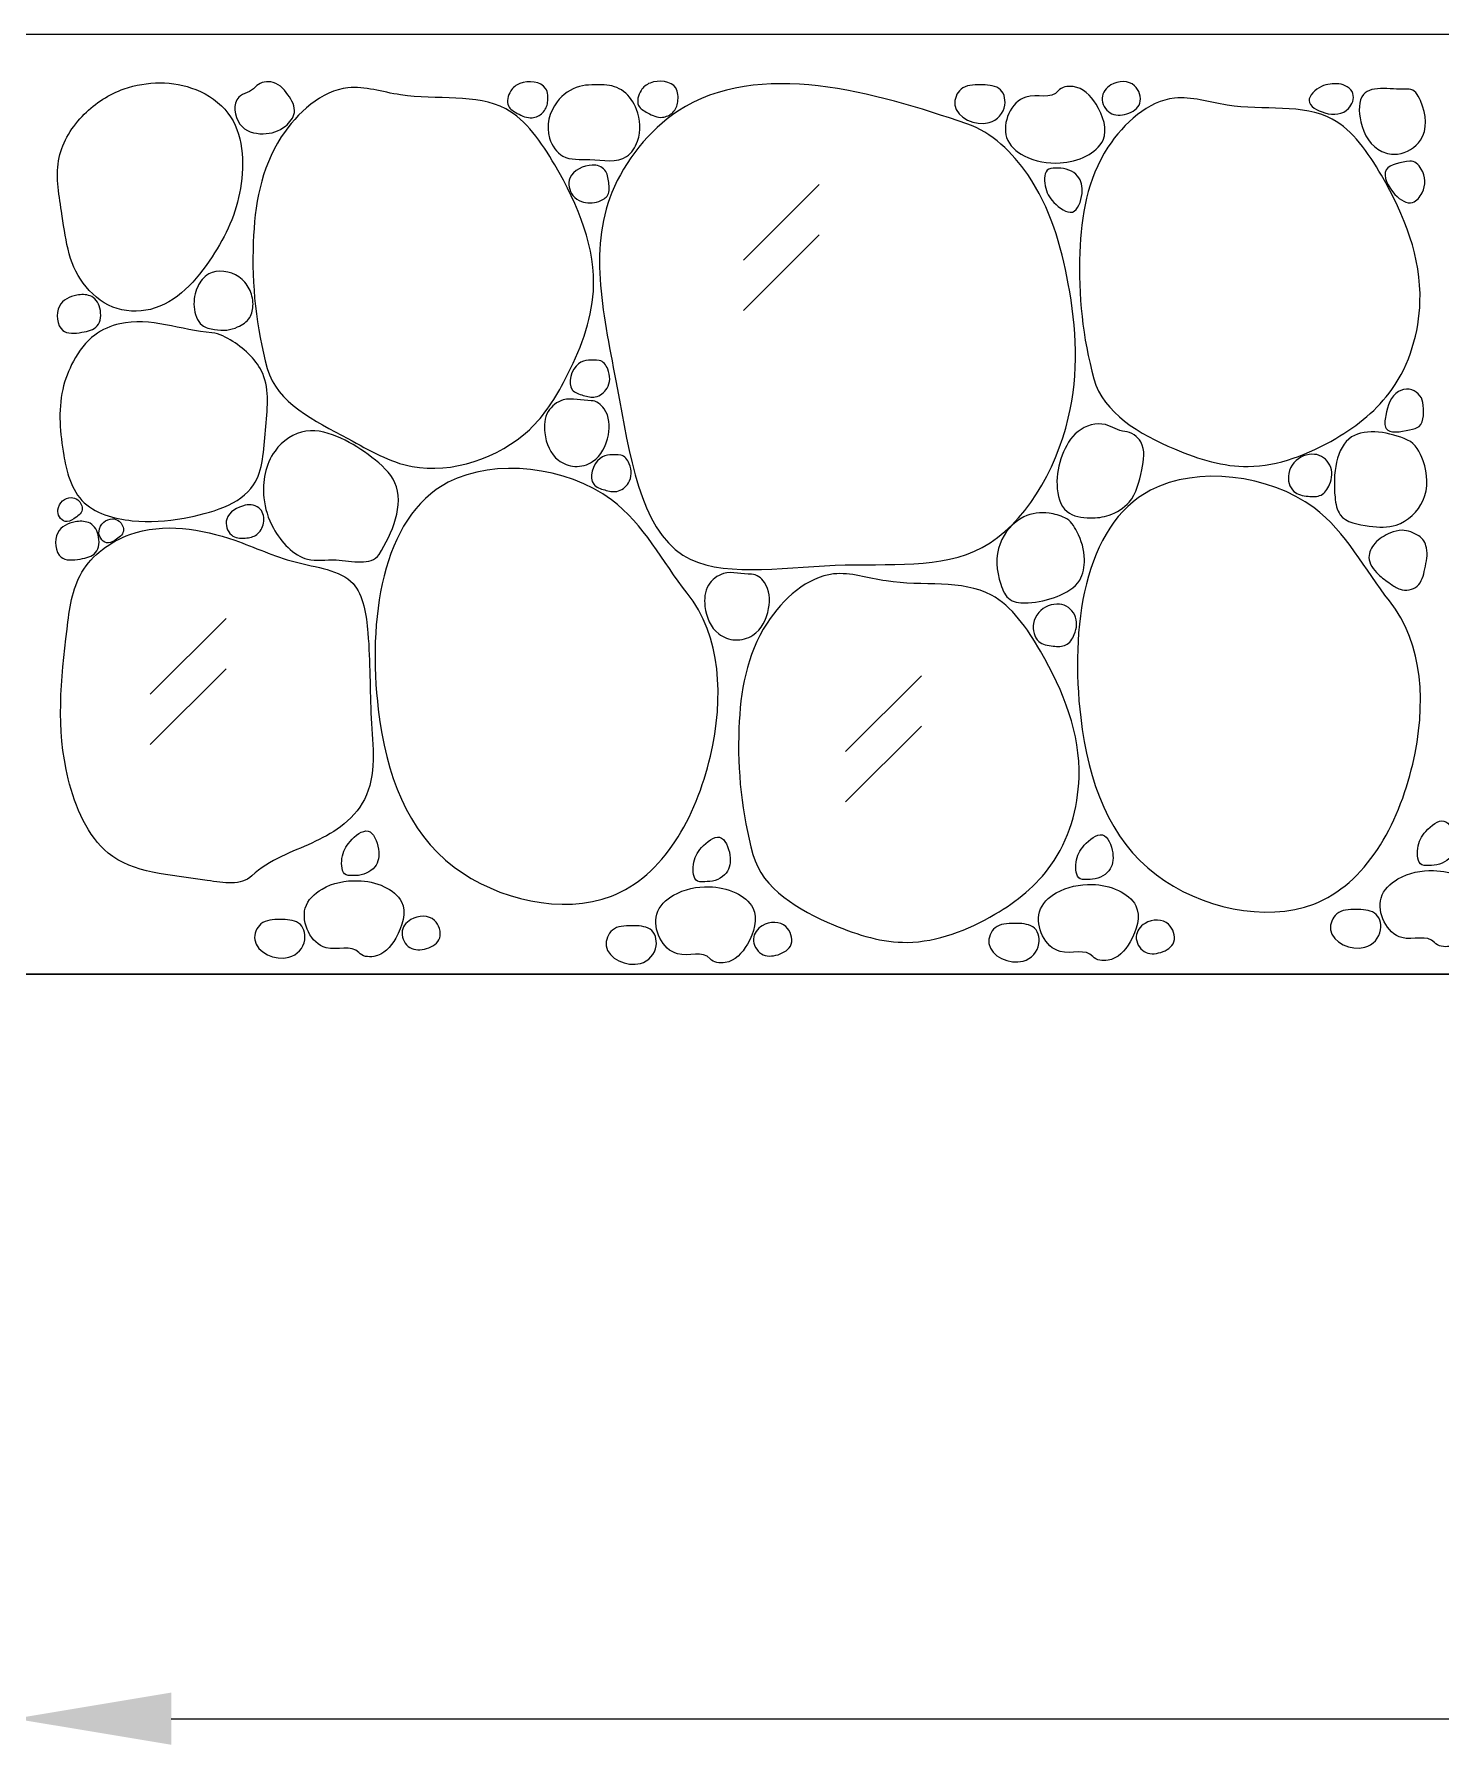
# Model space of a CAD drawing. Header units: metres. Extents: x -81 to 2721, y -139 to -12.
# Drawn here: x 993.005 to 995.25, y -49.363 to -46.634 of the extents above; entities that cross this region are included whole.
import ezdxf

# ---------------------------------------------------------------- set-up
doc = ezdxf.new("R2010")
doc.units = ezdxf.units.M
doc.header["$MEASUREMENT"] = 0
for name, color, linetype in [('DIM', 1, 'Continuous'), ('HT', 15, 'Continuous'), ('PLAN', 6, 'Continuous'), ('SECTION', 2, 'Continuous')]:
    doc.layers.add(name, color=color, linetype=linetype)

msp = doc.modelspace()

# ---------------------------------------------------------------- linework, layer by layer
at = {"layer": 'DIM', "color": 1}
msp.add_line((993.2235, -49.3218), (1000.2179, -49.3218), dxfattribs=at)
msp.add_solid([(993.2235, -49.2801), (993.2235, -49.3634), (992.9735, -49.3218)], dxfattribs=at)
at = {"layer": 'HT'}
for p, q in [((994.1369, -46.9945), (994.2578, -46.8736)), ((994.1369, -46.9945), (994.2578, -46.8736)), ((994.1369, -47.075), (994.2578, -46.954)), ((994.1369, -47.075), (994.2578, -46.954)), ((993.1901, -47.6869), (993.311, -47.566)), ((993.1901, -47.6869), (993.311, -47.566)), ((993.1901, -47.7674), (993.311, -47.6464)), ((993.1901, -47.7674), (993.311, -47.6464)), ((994.2997, -47.7786), (994.4207, -47.6576)), ((994.2997, -47.7786), (994.4207, -47.6576)), ((994.2997, -47.859), (994.4207, -47.7381)), ((994.2997, -47.859), (994.4207, -47.7381))]:
    msp.add_line(p, q, dxfattribs=at)
at = {"layer": 'PLAN', "color": 3}
msp.add_line((956.9715, -46.6339), (1000.481, -46.6339), dxfattribs=at)
at = {"layer": 'PLAN', "color": 1}
for p, q in [((985.734, -48.1339), (999.2211, -48.1339)), ((986.1172, -48.1339), (999.2211, -48.1339)), ((1002.208, -48.1339), (986.1172, -48.1339)), ((996.086, -48.1339), (986.1403, -48.1339)), ((996.086, -48.1339), (986.1403, -48.1339))]:
    msp.add_line(p, q, dxfattribs=at)
at = {"layer": 'SECTION', "color": 8}
for points, start_tangent, end_tangent in [([(994.4933, -46.777), (994.5904, -46.858), (994.6551, -47.032), (994.6551, -47.2466), (994.5176, -47.453), (994.2829, -47.4813), (994.0402, -47.4652), (993.935, -47.198), (993.9269, -46.8863), (994.0321, -46.7568), (994.4933, -46.777)], (0.945091, -0.326807), (0.945091, -0.326807)), ([(994.4933, -46.777), (994.5904, -46.858), (994.6551, -47.032), (994.6551, -47.2466), (994.5176, -47.453), (994.2829, -47.4813), (994.0402, -47.4652), (993.935, -47.198), (993.9269, -46.8863), (994.0321, -46.7568), (994.4933, -46.777)], (0.945091, -0.326807), (0.945091, -0.326807)), ([(993.0829, -47.0311), (993.1302, -47.0693), (993.1903, -47.073), (993.2886, -46.9892), (993.3341, -46.8799), (993.314, -46.7597), (993.2627, -46.7223), (993.1483, -46.7213), (993.0847, -46.7615), (993.0446, -46.8307), (993.0483, -46.9163), (993.0829, -47.0311)], (0.602579, -0.798059), (0.602579, -0.798059)), ([(993.0829, -47.0311), (993.1302, -47.0693), (993.1903, -47.073), (993.2886, -46.9892), (993.3341, -46.8799), (993.314, -46.7597), (993.2627, -46.7223), (993.1483, -46.7213), (993.0847, -46.7615), (993.0446, -46.8307), (993.0483, -46.9163), (993.0829, -47.0311)], (0.602579, -0.798059), (0.602579, -0.798059)), ([(993.3577, -46.7182), (993.3822, -46.71), (993.4098, -46.7305), (993.42, -46.7591), (993.4057, -46.7805), (993.37, -46.7928), (993.3332, -46.7775), (993.3312, -46.7346), (993.3577, -46.7182)], (0.627173, 0.77888), (0.627173, 0.77888)), ([(993.3577, -46.7182), (993.3822, -46.71), (993.4098, -46.7305), (993.42, -46.7591), (993.4057, -46.7805), (993.37, -46.7928), (993.3332, -46.7775), (993.3312, -46.7346), (993.3577, -46.7182)], (0.627173, 0.77888), (0.627173, 0.77888)), ([(993.3768, -47.1674), (993.3544, -46.9658), (993.3992, -46.7979), (993.5055, -46.7195), (993.5894, -46.7307), (993.7573, -46.7531), (993.8356, -46.8426), (993.8972, -47.0442), (993.8524, -47.1842), (993.795, -47.265), (993.6078, -47.3237), (993.5055, -47.2793), (993.3768, -47.1674)], (-0.266055, 0.963958), (-0.266055, 0.963958)), ([(993.3768, -47.1674), (993.3544, -46.9658), (993.3992, -46.7979), (993.5055, -46.7195), (993.5894, -46.7307), (993.7573, -46.7531), (993.8356, -46.8426), (993.8972, -47.0442), (993.8524, -47.1842), (993.795, -47.265), (993.6078, -47.3237), (993.5055, -47.2793), (993.3768, -47.1674)], (-0.266055, 0.963958), (-0.266055, 0.963958)), ([(993.8241, -46.7427), (993.8162, -46.7594), (993.7995, -46.7673), (993.7757, -46.7602), (993.7615, -46.7483), (993.7654, -46.7245), (993.7797, -46.7126), (993.821, -46.7205), (993.8241, -46.7427)], (-0.097631, -0.995223), (-0.097631, -0.995223)), ([(993.8241, -46.7427), (993.8162, -46.7594), (993.7995, -46.7673), (993.7757, -46.7602), (993.7615, -46.7483), (993.7654, -46.7245), (993.7797, -46.7126), (993.821, -46.7205), (993.8241, -46.7427)], (-0.097631, -0.995223), (-0.097631, -0.995223)), ([(993.9146, -46.7149), (993.9455, -46.7252), (993.9661, -46.7538), (993.9677, -46.8046), (993.9503, -46.8292), (993.8916, -46.834), (993.8487, -46.8285), (993.8273, -46.7999), (993.8392, -46.7419), (993.8749, -46.7173), (993.9146, -46.7149)], (0.999972, -0.007512), (0.999972, -0.007512)), ([(993.9146, -46.7149), (993.9455, -46.7252), (993.9661, -46.7538), (993.9677, -46.8046), (993.9503, -46.8292), (993.8916, -46.834), (993.8487, -46.8285), (993.8273, -46.7999), (993.8392, -46.7419), (993.8749, -46.7173), (993.9146, -46.7149)], (0.999972, -0.007512), (0.999972, -0.007512)), ([(994.032, -46.7419), (994.0241, -46.7586), (994.0074, -46.7665), (993.9836, -46.7594), (993.9693, -46.7475), (993.9733, -46.7237), (993.9876, -46.7118), (994.0288, -46.7197), (994.032, -46.7419)], (-0.097631, -0.995223), (-0.097631, -0.995223)), ([(994.032, -46.7419), (994.0241, -46.7586), (994.0074, -46.7665), (993.9836, -46.7594), (993.9693, -46.7475), (993.9733, -46.7237), (993.9876, -46.7118), (994.0288, -46.7197), (994.032, -46.7419)], (-0.097631, -0.995223), (-0.097631, -0.995223)), ([(994.5441, -46.7203), (994.5539, -46.7469), (994.5287, -46.7749), (994.4741, -46.7469), (994.4839, -46.7217), (994.5147, -46.7147), (994.5441, -46.7203)], (0.849356, -0.527821), (0.849356, -0.527821)), ([(994.5441, -46.7203), (994.5539, -46.7469), (994.5287, -46.7749), (994.4741, -46.7469), (994.4839, -46.7217), (994.5147, -46.7147), (994.5441, -46.7203)], (0.849356, -0.527821), (0.849356, -0.527821)), ([(994.6392, -46.7245), (994.663, -46.7175), (994.6994, -46.7455), (994.7106, -46.8029), (994.684, -46.8281), (994.642, -46.8393), (994.5847, -46.8281), (994.5567, -46.7987), (994.5875, -46.7343), (994.6392, -46.7245)], (0.622839, 0.78235), (0.622839, 0.78235)), ([(994.6392, -46.7245), (994.663, -46.7175), (994.6994, -46.7455), (994.7106, -46.8029), (994.684, -46.8281), (994.642, -46.8393), (994.5847, -46.8281), (994.5567, -46.7987), (994.5875, -46.7343), (994.6392, -46.7245)], (0.622839, 0.78235), (0.622839, 0.78235)), ([(994.7609, -46.7161), (994.7693, -46.7441), (994.7484, -46.7609), (994.7218, -46.7595), (994.7092, -46.7357), (994.7232, -46.7147), (994.7609, -46.7161)], (0.727969, -0.68561), (0.727969, -0.68561)), ([(994.7609, -46.7161), (994.7693, -46.7441), (994.7484, -46.7609), (994.7218, -46.7595), (994.7092, -46.7357), (994.7232, -46.7147), (994.7609, -46.7161)], (0.727969, -0.68561), (0.727969, -0.68561)), ([(995.0869, -46.7133), (995.1093, -46.7287), (995.1023, -46.7525), (995.0646, -46.7595), (995.0394, -46.7399), (995.059, -46.7175), (995.0869, -46.7133)], (0.998757, -0.04985), (0.998757, -0.04985)), ([(995.0869, -46.7133), (995.1093, -46.7287), (995.1023, -46.7525), (995.0646, -46.7595), (995.0394, -46.7399), (995.059, -46.7175), (995.0869, -46.7133)], (0.998757, -0.04985), (0.998757, -0.04985)), ([(995.1989, -46.7217), (995.2171, -46.7399), (995.2171, -46.8029), (995.1807, -46.8253), (995.1555, -46.8211), (995.1219, -46.7735), (995.1261, -46.7301), (995.1989, -46.7217)], (0.998042, 0.062555), (0.998042, 0.062555)), ([(995.1989, -46.7217), (995.2171, -46.7399), (995.2171, -46.8029), (995.1807, -46.8253), (995.1555, -46.8211), (995.1219, -46.7735), (995.1261, -46.7301), (995.1989, -46.7217)], (0.998042, 0.062555), (0.998042, 0.062555)), ([(994.696, -47.1838), (994.6736, -46.9822), (994.7184, -46.8143), (994.8247, -46.7359), (994.9086, -46.7471), (995.0765, -46.7695), (995.1548, -46.859), (995.2164, -47.0606), (995.1716, -47.2006), (995.0821, -47.2789), (994.9422, -47.3237), (994.8247, -47.2957), (994.696, -47.1838)], (-0.266055, 0.963958), (-0.266055, 0.963958)), ([(994.696, -47.1838), (994.6736, -46.9822), (994.7184, -46.8143), (994.8247, -46.7359), (994.9086, -46.7471), (995.0765, -46.7695), (995.1548, -46.859), (995.2164, -47.0606), (995.1716, -47.2006), (995.0821, -47.2789), (994.9422, -47.3237), (994.8247, -47.2957), (994.696, -47.1838)], (-0.266055, 0.963958), (-0.266055, 0.963958)), ([(995.2003, -46.8365), (995.2185, -46.8491), (995.2199, -46.8869), (995.2045, -46.9023), (995.1765, -46.8897), (995.1625, -46.8505), (995.2003, -46.8365)], (0.99098, 0.134007), (0.99098, 0.134007)), ([(995.2003, -46.8365), (995.2185, -46.8491), (995.2199, -46.8869), (995.2045, -46.9023), (995.1765, -46.8897), (995.1625, -46.8505), (995.2003, -46.8365)], (0.99098, 0.134007), (0.99098, 0.134007)), ([(993.8955, -46.8427), (993.9154, -46.8507), (993.9217, -46.8705), (993.9201, -46.8904), (993.9059, -46.9007), (993.8781, -46.9007), (993.8646, -46.8912), (993.8598, -46.8634), (993.8955, -46.8427)], (0.997189, 0.074925), (0.997189, 0.074925)), ([(993.8955, -46.8427), (993.9154, -46.8507), (993.9217, -46.8705), (993.9201, -46.8904), (993.9059, -46.9007), (993.8781, -46.9007), (993.8646, -46.8912), (993.8598, -46.8634), (993.8955, -46.8427)], (0.997189, 0.074925), (0.997189, 0.074925)), ([(994.6392, -46.8477), (994.67, -46.8603), (994.677, -46.8883), (994.6616, -46.9177), (994.6322, -46.9023), (994.6182, -46.8757), (994.6238, -46.8491), (994.6392, -46.8477)], (0.998153, 0.060755), (0.998153, 0.060755)), ([(994.6392, -46.8477), (994.67, -46.8603), (994.677, -46.8883), (994.6616, -46.9177), (994.6322, -46.9023), (994.6182, -46.8757), (994.6238, -46.8491), (994.6392, -46.8477)], (0.998153, 0.060755), (0.998153, 0.060755)), ([(993.3479, -47.0401), (993.354, -47.0647), (993.3487, -47.086), (993.3295, -47.1011), (993.3123, -47.106), (993.2923, -47.1052), (993.2727, -47.0982), (993.26, -47.0688), (993.2657, -47.0369), (993.2833, -47.0164), (993.3316, -47.0213), (993.3479, -47.0401)], (0.442163, -0.896935), (0.442163, -0.896935)), ([(993.3479, -47.0401), (993.354, -47.0647), (993.3487, -47.086), (993.3295, -47.1011), (993.3123, -47.106), (993.2923, -47.1052), (993.2727, -47.0982), (993.26, -47.0688), (993.2657, -47.0369), (993.2833, -47.0164), (993.3316, -47.0213), (993.3479, -47.0401)], (0.442163, -0.896935), (0.442163, -0.896935)), ([(993.0942, -47.0514), (993.1095, -47.0708), (993.1054, -47.0994), (993.0809, -47.1096), (993.0503, -47.1066), (993.0451, -47.0677), (993.0727, -47.0503), (993.0942, -47.0514)], (0.943752, -0.330653), (0.943752, -0.330653)), ([(993.0942, -47.0514), (993.1095, -47.0708), (993.1054, -47.0994), (993.0809, -47.1096), (993.0503, -47.1066), (993.0451, -47.0677), (993.0727, -47.0503), (993.0942, -47.0514)], (0.943752, -0.330653), (0.943752, -0.330653)), ([(993.2884, -47.1105), (993.3217, -47.1241), (993.3695, -47.1754), (993.3738, -47.2659), (993.355, -47.353), (993.244, -47.4059), (993.1612, -47.4102), (993.081, -47.3778), (993.0597, -47.3393), (993.052, -47.306), (993.0503, -47.201), (993.0674, -47.1557), (993.1015, -47.1139), (993.1416, -47.0959), (993.2884, -47.1105)], (0.996022, -0.089109), (0.996022, -0.089109)), ([(993.2884, -47.1105), (993.3217, -47.1241), (993.3695, -47.1754), (993.3738, -47.2659), (993.355, -47.353), (993.244, -47.4059), (993.1612, -47.4102), (993.081, -47.3778), (993.0597, -47.3393), (993.052, -47.306), (993.0503, -47.201), (993.0674, -47.1557), (993.1015, -47.1139), (993.1416, -47.0959), (993.2884, -47.1105)], (0.996022, -0.089109), (0.996022, -0.089109)), ([(993.9066, -47.1547), (993.9201, -47.1683), (993.919, -47.1989), (993.9003, -47.2125), (993.8811, -47.2103), (993.8635, -47.2012), (993.8737, -47.1598), (993.9066, -47.1547)], (0.992998, -0.118128), (0.992998, -0.118128)), ([(993.9066, -47.1547), (993.9201, -47.1683), (993.919, -47.1989), (993.9003, -47.2125), (993.8811, -47.2103), (993.8635, -47.2012), (993.8737, -47.1598), (993.9066, -47.1547)], (0.992998, -0.118128), (0.992998, -0.118128)), ([(993.8938, -47.2187), (993.9145, -47.2318), (993.9211, -47.2733), (993.896, -47.3159), (993.8676, -47.3235), (993.8414, -47.3137), (993.8196, -47.27), (993.825, -47.2361), (993.849, -47.2176), (993.8938, -47.2187)], (0.99992, 0.012618), (0.99992, 0.012618)), ([(993.8938, -47.2187), (993.9145, -47.2318), (993.9211, -47.2733), (993.896, -47.3159), (993.8676, -47.3235), (993.8414, -47.3137), (993.8196, -47.27), (993.825, -47.2361), (993.849, -47.2176), (993.8938, -47.2187)], (0.99992, 0.012618), (0.99992, 0.012618)), ([(995.2209, -47.2215), (995.2152, -47.2597), (995.1999, -47.2654), (995.1623, -47.2629), (995.1617, -47.2425), (995.1821, -47.2042), (995.1993, -47.2004), (995.2209, -47.2215)], (0.098675, -0.99512), (0.098675, -0.99512)), ([(995.2209, -47.2215), (995.2152, -47.2597), (995.1999, -47.2654), (995.1623, -47.2629), (995.1617, -47.2425), (995.1821, -47.2042), (995.1993, -47.2004), (995.2209, -47.2215)], (0.098675, -0.99512), (0.098675, -0.99512)), ([(993.5551, -47.4639), (993.4867, -47.4728), (993.441, -47.4715), (993.3865, -47.422), (993.3713, -47.3738), (993.3891, -47.299), (993.4385, -47.2673), (993.4943, -47.2787), (993.5437, -47.3092), (993.5805, -47.3497), (993.5551, -47.4639)], (-0.543444, -0.839445), (-0.543444, -0.839445)), ([(993.5551, -47.4639), (993.4867, -47.4728), (993.441, -47.4715), (993.3865, -47.422), (993.3713, -47.3738), (993.3891, -47.299), (993.4385, -47.2673), (993.4943, -47.2787), (993.5437, -47.3092), (993.5805, -47.3497), (993.5551, -47.4639)], (-0.543444, -0.839445), (-0.543444, -0.839445)), ([(994.7455, -47.2678), (994.7708, -47.2846), (994.7724, -47.3292), (994.7523, -47.3805), (994.7203, -47.4015), (994.6901, -47.4057), (994.6531, -47.3957), (994.6371, -47.3536), (994.6455, -47.3057), (994.6707, -47.2678), (994.7144, -47.2569), (994.7455, -47.2678)], (0.99786, -0.06539), (0.99786, -0.06539)), ([(994.7455, -47.2678), (994.7708, -47.2846), (994.7724, -47.3292), (994.7523, -47.3805), (994.7203, -47.4015), (994.6901, -47.4057), (994.6531, -47.3957), (994.6371, -47.3536), (994.6455, -47.3057), (994.6707, -47.2678), (994.7144, -47.2569), (994.7455, -47.2678)], (0.99786, -0.06539), (0.99786, -0.06539)), ([(995.1966, -47.2815), (995.2214, -47.3146), (995.2214, -47.3775), (995.1784, -47.4172), (995.1354, -47.4189), (995.0891, -47.4007), (995.0808, -47.3725), (995.1073, -47.2765), (995.1966, -47.2815)], (0.911355, -0.411621), (0.911355, -0.411621)), ([(995.1966, -47.2815), (995.2214, -47.3146), (995.2214, -47.3775), (995.1784, -47.4172), (995.1354, -47.4189), (995.0891, -47.4007), (995.0808, -47.3725), (995.1073, -47.2765), (995.1966, -47.2815)], (0.911355, -0.411621), (0.911355, -0.411621)), ([(994.0467, -47.5256), (994.0839, -47.7861), (993.9259, -48.0093), (993.6749, -47.9628), (993.554, -47.7117), (993.6656, -47.3489), (993.9259, -47.3768), (994.0467, -47.5256)], (0.620927, -0.783869), (0.620927, -0.783869)), ([(994.0467, -47.5256), (994.0839, -47.7861), (993.9259, -48.0093), (993.6749, -47.9628), (993.554, -47.7117), (993.6656, -47.3489), (993.9259, -47.3768), (994.0467, -47.5256)], (0.620927, -0.783869), (0.620927, -0.783869)), ([(993.9408, -47.3057), (993.9544, -47.3193), (993.9532, -47.3498), (993.9346, -47.3634), (993.9153, -47.3612), (993.8978, -47.3521), (993.9079, -47.3108), (993.9408, -47.3057)], (0.992998, -0.118128), (0.992998, -0.118128)), ([(993.9408, -47.3057), (993.9544, -47.3193), (993.9532, -47.3498), (993.9346, -47.3634), (993.9153, -47.3612), (993.8978, -47.3521), (993.9079, -47.3108), (993.9408, -47.3057)], (0.992998, -0.118128), (0.992998, -0.118128)), ([(995.1676, -47.5383), (995.2048, -47.7987), (995.0468, -48.0219), (994.7958, -47.9754), (994.6749, -47.7243), (994.7865, -47.3615), (995.0468, -47.3894), (995.1676, -47.5383)], (0.620927, -0.783869), (0.620927, -0.783869)), ([(995.1676, -47.5383), (995.2048, -47.7987), (995.0468, -48.0219), (994.7958, -47.9754), (994.6749, -47.7243), (994.7865, -47.3615), (995.0468, -47.3894), (995.1676, -47.5383)], (0.620927, -0.783869), (0.620927, -0.783869)), ([(995.0483, -47.3043), (995.0725, -47.3215), (995.0719, -47.3527), (995.0585, -47.3693), (995.0381, -47.3712), (995.0152, -47.3636), (995.0069, -47.3349), (995.0305, -47.3068), (995.0483, -47.3043)], (0.998772, -0.049548), (0.998772, -0.049548)), ([(995.0483, -47.3043), (995.0725, -47.3215), (995.0719, -47.3527), (995.0585, -47.3693), (995.0381, -47.3712), (995.0152, -47.3636), (995.0069, -47.3349), (995.0305, -47.3068), (995.0483, -47.3043)], (0.998772, -0.049548), (0.998772, -0.049548)), ([(993.0425, -47.3929), (993.0452, -47.4041), (993.0542, -47.4115), (993.068, -47.4072), (993.0813, -47.3929), (993.0744, -47.377), (993.0638, -47.3733), (993.05, -47.3786), (993.0425, -47.3929)], (-0.13316, -0.991095), (-0.13316, -0.991095)), ([(993.0425, -47.3929), (993.0452, -47.4041), (993.0542, -47.4115), (993.068, -47.4072), (993.0813, -47.3929), (993.0744, -47.377), (993.0638, -47.3733), (993.05, -47.3786), (993.0425, -47.3929)], (-0.13316, -0.991095), (-0.13316, -0.991095)), ([(993.3416, -47.3856), (993.3656, -47.3919), (993.3706, -47.414), (993.3599, -47.4323), (993.3416, -47.438), (993.3195, -47.433), (993.312, -47.4077), (993.3416, -47.3856)], (0.964379, 0.264523), (0.964379, 0.264523)), ([(993.3416, -47.3856), (993.3656, -47.3919), (993.3706, -47.414), (993.3599, -47.4323), (993.3416, -47.438), (993.3195, -47.433), (993.312, -47.4077), (993.3416, -47.3856)], (0.964379, 0.264523), (0.964379, 0.264523)), ([(993.0915, -47.4131), (993.1068, -47.4326), (993.1028, -47.4612), (993.0782, -47.4714), (993.0476, -47.4683), (993.0425, -47.4295), (993.0701, -47.4121), (993.0915, -47.4131)], (0.943752, -0.330653), (0.943752, -0.330653)), ([(993.0915, -47.4131), (993.1068, -47.4326), (993.1028, -47.4612), (993.0782, -47.4714), (993.0476, -47.4683), (993.0425, -47.4295), (993.0701, -47.4121), (993.0915, -47.4131)], (0.943752, -0.330653), (0.943752, -0.330653)), ([(993.1083, -47.4269), (993.111, -47.438), (993.12, -47.4455), (993.1338, -47.4412), (993.1471, -47.4269), (993.1402, -47.411), (993.1296, -47.4072), (993.1158, -47.4126), (993.1083, -47.4269)], (-0.13316, -0.991095), (-0.13316, -0.991095)), ([(993.1083, -47.4269), (993.111, -47.438), (993.12, -47.4455), (993.1338, -47.4412), (993.1471, -47.4269), (993.1402, -47.411), (993.1296, -47.4072), (993.1158, -47.4126), (993.1083, -47.4269)], (-0.13316, -0.991095), (-0.13316, -0.991095)), ([(994.6497, -47.4057), (994.669, -47.4276), (994.6808, -47.4722), (994.6733, -47.505), (994.6371, -47.5311), (994.5909, -47.5411), (994.5623, -47.5361), (994.5472, -47.5117), (994.5463, -47.447), (994.5842, -47.4041), (994.6245, -47.3982), (994.6497, -47.4057)], (0.905133, -0.425129), (0.905133, -0.425129)), ([(994.6497, -47.4057), (994.669, -47.4276), (994.6808, -47.4722), (994.6733, -47.505), (994.6371, -47.5311), (994.5909, -47.5411), (994.5623, -47.5361), (994.5472, -47.5117), (994.5463, -47.447), (994.5842, -47.4041), (994.6245, -47.3982), (994.6497, -47.4057)], (0.905133, -0.425129), (0.905133, -0.425129)), ([(993.3521, -47.9769), (993.3995, -47.946), (993.4936, -47.8986), (993.5318, -47.8549), (993.5427, -47.7256), (993.5373, -47.589), (993.5136, -47.5106), (993.4213, -47.476), (993.3248, -47.4414), (993.1574, -47.4323), (993.0809, -47.4924), (993.0572, -47.5835), (993.0591, -47.8221), (993.1228, -47.9405), (993.2811, -47.9842), (993.3521, -47.9769)], (0.72472, 0.689043), (0.72472, 0.689043)), ([(993.3521, -47.9769), (993.3995, -47.946), (993.4936, -47.8986), (993.5318, -47.8549), (993.5427, -47.7256), (993.5373, -47.589), (993.5136, -47.5106), (993.4213, -47.476), (993.3248, -47.4414), (993.1574, -47.4323), (993.0809, -47.4924), (993.0572, -47.5835), (993.0591, -47.8221), (993.1228, -47.9405), (993.2811, -47.9842), (993.3521, -47.9769)], (0.72472, 0.689043), (0.72472, 0.689043)), ([(995.2146, -47.4343), (995.2267, -47.4534), (995.2241, -47.4872), (995.212, -47.5146), (995.1846, -47.5197), (995.1693, -47.5108), (995.1496, -47.4955), (995.135, -47.4687), (995.1445, -47.4464), (995.1693, -47.4298), (995.1878, -47.4254), (995.2146, -47.4343)], (0.86599, -0.500061), (0.86599, -0.500061)), ([(995.2146, -47.4343), (995.2267, -47.4534), (995.2241, -47.4872), (995.212, -47.5146), (995.1846, -47.5197), (995.1693, -47.5108), (995.1496, -47.4955), (995.135, -47.4687), (995.1445, -47.4464), (995.1693, -47.4298), (995.1878, -47.4254), (995.2146, -47.4343)], (0.86599, -0.500061), (0.86599, -0.500061)), ([(994.1496, -47.4957), (994.1703, -47.5088), (994.1769, -47.5503), (994.1517, -47.5929), (994.1234, -47.6005), (994.0972, -47.5907), (994.0753, -47.547), (994.0808, -47.5132), (994.1048, -47.4946), (994.1496, -47.4957)], (0.99992, 0.012618), (0.99992, 0.012618)), ([(994.1496, -47.4957), (994.1703, -47.5088), (994.1769, -47.5503), (994.1517, -47.5929), (994.1234, -47.6005), (994.0972, -47.5907), (994.0753, -47.547), (994.0808, -47.5132), (994.1048, -47.4946), (994.1496, -47.4957)], (0.99992, 0.012618), (0.99992, 0.012618)), ([(994.1519, -47.9431), (994.1295, -47.7415), (994.1743, -47.5736), (994.2806, -47.4952), (994.3645, -47.5064), (994.5324, -47.5288), (994.6107, -47.6184), (994.6723, -47.8199), (994.6275, -47.9599), (994.538, -48.0383), (994.3981, -48.083), (994.2806, -48.0551), (994.1519, -47.9431)], (-0.266055, 0.963958), (-0.266055, 0.963958)), ([(994.1519, -47.9431), (994.1295, -47.7415), (994.1743, -47.5736), (994.2806, -47.4952), (994.3645, -47.5064), (994.5324, -47.5288), (994.6107, -47.6184), (994.6723, -47.8199), (994.6275, -47.9599), (994.538, -48.0383), (994.3981, -48.083), (994.2806, -48.0551), (994.1519, -47.9431)], (-0.266055, 0.963958), (-0.266055, 0.963958)), ([(994.6411, -47.5435), (994.6653, -47.5607), (994.6646, -47.5919), (994.6512, -47.6085), (994.6309, -47.6104), (994.6079, -47.6027), (994.5997, -47.5741), (994.6232, -47.546), (994.6411, -47.5435)], (0.998772, -0.049548), (0.998772, -0.049548)), ([(994.6411, -47.5435), (994.6653, -47.5607), (994.6646, -47.5919), (994.6512, -47.6085), (994.6309, -47.6104), (994.6079, -47.6027), (994.5997, -47.5741), (994.6232, -47.546), (994.6411, -47.5435)], (0.998772, -0.049548), (0.998772, -0.049548)), ([(995.235, -47.9602), (995.2652, -47.9465), (995.2712, -47.9182), (995.2547, -47.8894), (995.2259, -47.9059), (995.2129, -47.933), (995.2195, -47.9594), (995.235, -47.9602)], (0.99974, -0.022805), (0.99974, -0.022805)), ([(993.518, -47.9763), (993.5483, -47.9625), (993.5542, -47.9343), (993.5377, -47.9055), (993.509, -47.922), (993.496, -47.9491), (993.5026, -47.9755), (993.518, -47.9763)], (0.99974, -0.022805), (0.99974, -0.022805)), ([(994.0789, -47.9861), (994.1092, -47.9724), (994.1151, -47.9441), (994.0986, -47.9154), (994.0699, -47.9318), (994.0569, -47.959), (994.0635, -47.9853), (994.0789, -47.9861)], (0.99974, -0.022805), (0.99974, -0.022805)), ([(994.6898, -47.9825), (994.72, -47.9687), (994.726, -47.9404), (994.7095, -47.9117), (994.6807, -47.9282), (994.6677, -47.9553), (994.6743, -47.9816), (994.6898, -47.9825)], (0.99974, -0.022805), (0.99974, -0.022805)), ([(993.5227, -48.0994), (993.5467, -48.1055), (993.582, -48.0761), (993.591, -48.0183), (993.5635, -47.9942), (993.5211, -47.9846), (993.4642, -47.9979), (993.4374, -48.0284), (993.4706, -48.0916), (993.5227, -48.0994)], (0.652101, -0.758132), (0.652101, -0.758132)), ([(993.5227, -48.0994), (993.5467, -48.1055), (993.582, -48.0761), (993.591, -48.0183), (993.5635, -47.9942), (993.5211, -47.9846), (993.4642, -47.9979), (993.4374, -48.0284), (993.4706, -48.0916), (993.5227, -48.0994)], (0.652101, -0.758132), (0.652101, -0.758132)), ([(995.2396, -48.0833), (995.2637, -48.0894), (995.299, -48.0601), (995.308, -48.0023), (995.2804, -47.9781), (995.2381, -47.9685), (995.1812, -47.9819), (995.1543, -48.0123), (995.1875, -48.0755), (995.2396, -48.0833)], (0.652101, -0.758132), (0.652101, -0.758132)), ([(995.2396, -48.0833), (995.2637, -48.0894), (995.299, -48.0601), (995.308, -48.0023), (995.2804, -47.9781), (995.2381, -47.9685), (995.1812, -47.9819), (995.1543, -48.0123), (995.1875, -48.0755), (995.2396, -48.0833)], (0.652101, -0.758132), (0.652101, -0.758132)), ([(994.0836, -48.1092), (994.1076, -48.1153), (994.1429, -48.086), (994.1519, -48.0282), (994.1244, -48.004), (994.082, -47.9944), (994.0251, -48.0078), (993.9983, -48.0382), (994.0315, -48.1014), (994.0836, -48.1092)], (0.652101, -0.758132), (0.652101, -0.758132)), ([(994.0836, -48.1092), (994.1076, -48.1153), (994.1429, -48.086), (994.1519, -48.0282), (994.1244, -48.004), (994.082, -47.9944), (994.0251, -48.0078), (993.9983, -48.0382), (994.0315, -48.1014), (994.0836, -48.1092)], (0.652101, -0.758132), (0.652101, -0.758132)), ([(994.6944, -48.1056), (994.7185, -48.1116), (994.7538, -48.0823), (994.7628, -48.0245), (994.7352, -48.0003), (994.6929, -47.9907), (994.636, -48.0041), (994.6091, -48.0345), (994.6423, -48.0977), (994.6944, -48.1056)], (0.652101, -0.758132), (0.652101, -0.758132)), ([(994.6944, -48.1056), (994.7185, -48.1116), (994.7538, -48.0823), (994.7628, -48.0245), (994.7352, -48.0003), (994.6929, -47.9907), (994.636, -48.0041), (994.6091, -48.0345), (994.6423, -48.0977), (994.6944, -48.1056)], (0.652101, -0.758132), (0.652101, -0.758132)), ([(993.6436, -48.048), (993.652, -48.076), (993.631, -48.0928), (993.6044, -48.0914), (993.5918, -48.0676), (993.6058, -48.0466), (993.6436, -48.048)], (0.727969, -0.68561), (0.727969, -0.68561)), ([(993.6436, -48.048), (993.652, -48.076), (993.631, -48.0928), (993.6044, -48.0914), (993.5918, -48.0676), (993.6058, -48.0466), (993.6436, -48.048)], (0.727969, -0.68561), (0.727969, -0.68561)), ([(995.1437, -48.0362), (995.1535, -48.0628), (995.1283, -48.0908), (995.0737, -48.0628), (995.0835, -48.0376), (995.1143, -48.0306), (995.1437, -48.0362)], (0.849356, -0.527821), (0.849356, -0.527821)), ([(995.1437, -48.0362), (995.1535, -48.0628), (995.1283, -48.0908), (995.0737, -48.0628), (995.0835, -48.0376), (995.1143, -48.0306), (995.1437, -48.0362)], (0.849356, -0.527821), (0.849356, -0.527821)), ([(993.4268, -48.0522), (993.4365, -48.0788), (993.4114, -48.1068), (993.3568, -48.0788), (993.3666, -48.0536), (993.3974, -48.0466), (993.4268, -48.0522)], (0.849356, -0.527821), (0.849356, -0.527821)), ([(993.4268, -48.0522), (993.4365, -48.0788), (993.4114, -48.1068), (993.3568, -48.0788), (993.3666, -48.0536), (993.3974, -48.0466), (993.4268, -48.0522)], (0.849356, -0.527821), (0.849356, -0.527821)), ([(993.9877, -48.0621), (993.9974, -48.0887), (993.9723, -48.1167), (993.9177, -48.0887), (993.9275, -48.0635), (993.9583, -48.0565), (993.9877, -48.0621)], (0.849356, -0.527821), (0.849356, -0.527821)), ([(993.9877, -48.0621), (993.9974, -48.0887), (993.9723, -48.1167), (993.9177, -48.0887), (993.9275, -48.0635), (993.9583, -48.0565), (993.9877, -48.0621)], (0.849356, -0.527821), (0.849356, -0.527821)), ([(994.2045, -48.0579), (994.2129, -48.0859), (994.1919, -48.1027), (994.1653, -48.1013), (994.1527, -48.0775), (994.1667, -48.0565), (994.2045, -48.0579)], (0.727969, -0.68561), (0.727969, -0.68561)), ([(994.2045, -48.0579), (994.2129, -48.0859), (994.1919, -48.1027), (994.1653, -48.1013), (994.1527, -48.0775), (994.1667, -48.0565), (994.2045, -48.0579)], (0.727969, -0.68561), (0.727969, -0.68561)), ([(994.5985, -48.0584), (994.6083, -48.085), (994.5831, -48.113), (994.5285, -48.085), (994.5383, -48.0598), (994.5691, -48.0528), (994.5985, -48.0584)], (0.849356, -0.527821), (0.849356, -0.527821)), ([(994.5985, -48.0584), (994.6083, -48.085), (994.5831, -48.113), (994.5285, -48.085), (994.5383, -48.0598), (994.5691, -48.0528), (994.5985, -48.0584)], (0.849356, -0.527821), (0.849356, -0.527821)), ([(994.8153, -48.0542), (994.8237, -48.0822), (994.8028, -48.099), (994.7762, -48.0976), (994.7636, -48.0738), (994.7776, -48.0528), (994.8153, -48.0542)], (0.727969, -0.68561), (0.727969, -0.68561)), ([(994.8153, -48.0542), (994.8237, -48.0822), (994.8028, -48.099), (994.7762, -48.0976), (994.7636, -48.0738), (994.7776, -48.0528), (994.8153, -48.0542)], (0.727969, -0.68561), (0.727969, -0.68561))]:
    msp.add_spline(points, degree=3, dxfattribs=dict(at, start_tangent=start_tangent, end_tangent=end_tangent))

doc.saveas('drawing.dxf')
